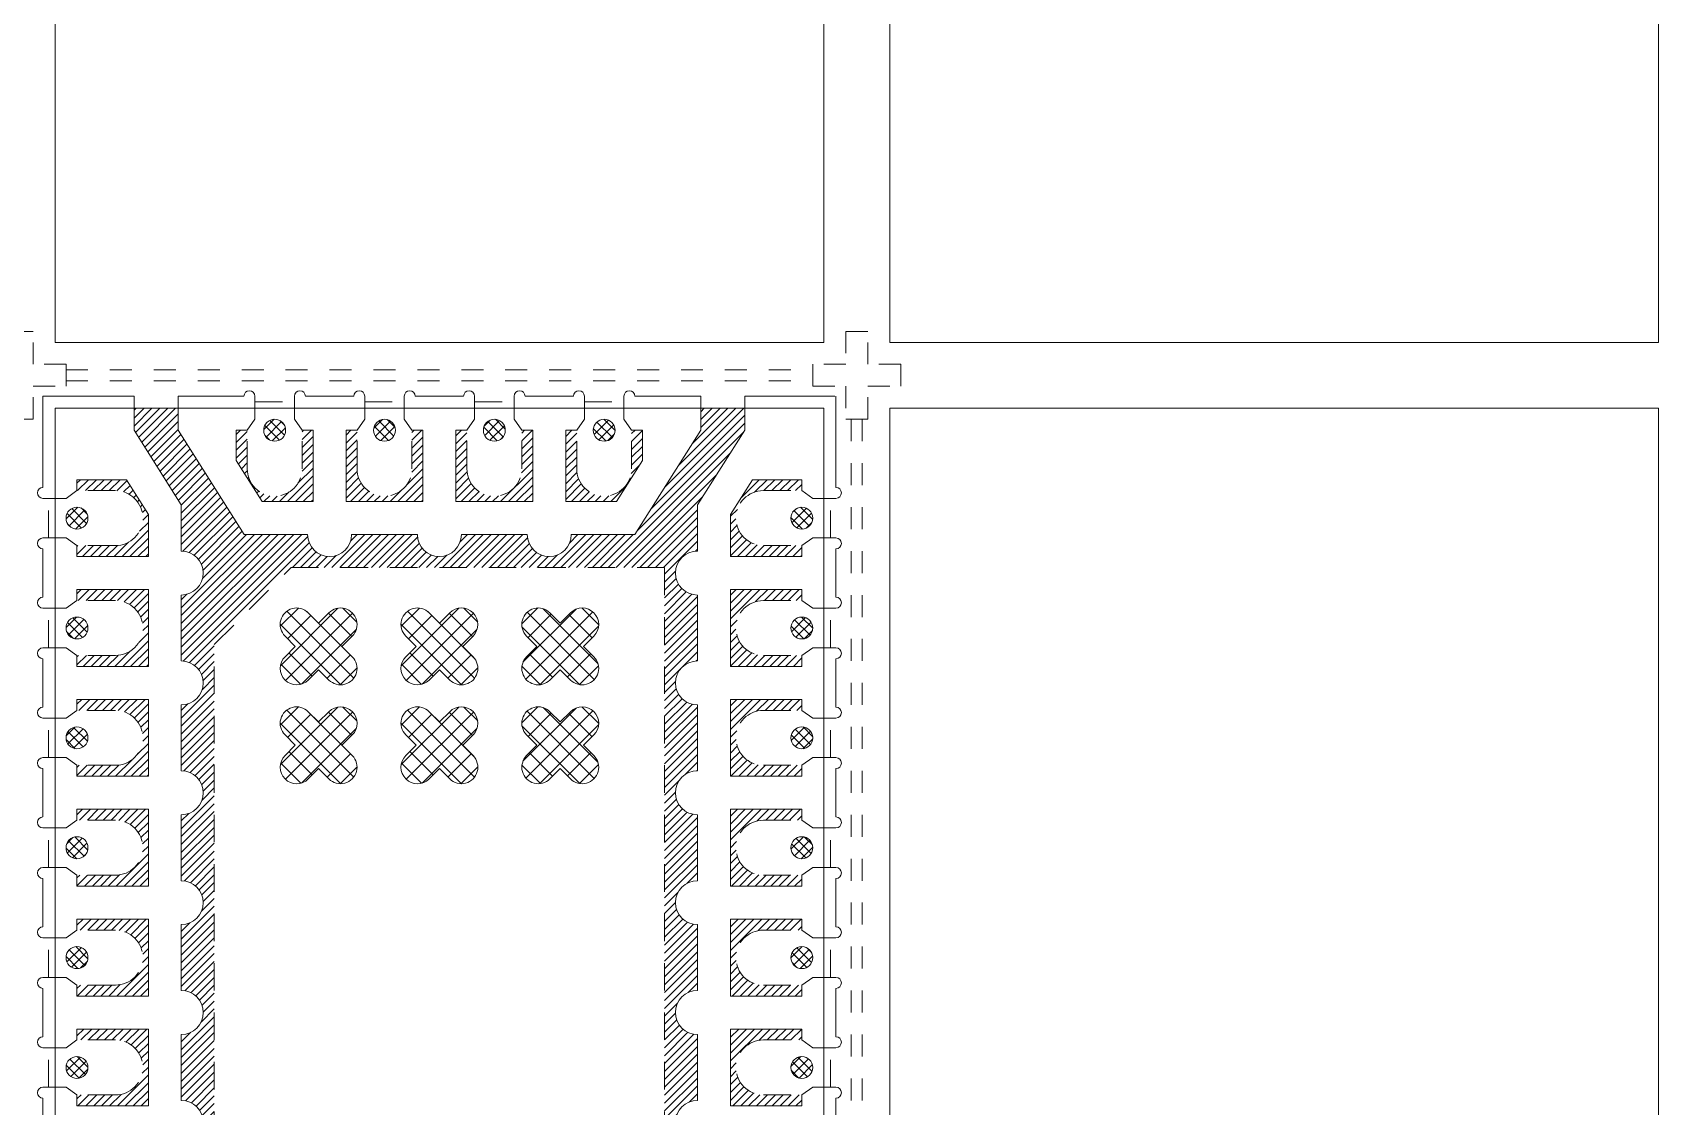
# Model space of a CAD drawing. Header units: millimetres. Extents: x -229 to -105, y -151 to 3.
# Drawn here: x -193.07 to -185.66, y -64.69 to -59.8 of the extents above; entities that cross this region are included whole.
import ezdxf

# ---------------------------------------------------------------- set-up
doc = ezdxf.new("R2010")
doc.units = ezdxf.units.MM
doc.linetypes.add('HIDDEN', pattern=[0.375, 0.25, -0.125])
for name, color, linetype in [('1', 7, 'Continuous'), ('1D', 4, 'Continuous'), ('BOT', 4, 'Continuous'), ('ETCH', 4, 'Continuous'), ('HALF ETCH ON TOP SIDE', 6, 'Continuous'), ('PKG', 2, 'Continuous')]:
    doc.layers.add(name, color=color, linetype=linetype)
pattern_1 = [(45, (-512.488806, -78.879952), (-0.0179605122, 0.0179605122), [])]
pattern_2 = [(45, (-26123.6696, -4370.778176), (-0.0449012806, 0.0449012806), []), (135, (-26123.6696, -4370.778176), (-0.0449012806, -0.0449012806), [])]
pattern_3 = [(45, (-26123.6696, -4371.228176), (-0.0449012806, 0.0449012806), []), (135, (-26123.6696, -4371.228176), (-0.0449012806, -0.0449012806), [])]

msp = doc.modelspace()

# ---------------------------------------------------------------- hatches: boundary and pattern name
at = {"layer": 'ETCH'}
h = msp.add_hatch(dxfattribs=at)
h.set_pattern_fill('ANSI31', color=256, scale=0.008, style=0)
h.set_pattern_definition([(45, (-169.840275, -68.500525), (-0.017960512, 0.017960512), [])])
h.paths.add_polyline_path([(-192.604, -61.5123), (-192.404, -61.5123), (-192.404, -61.6123), (-192.1031, -62.0873), (-191.814, -62.0873, 1), (-191.614, -62.0873), (-191.314, -62.0873, 1), (-191.114, -62.0873), (-190.814, -62.0873, 1), (-190.614, -62.0873), (-190.3248, -62.0873), (-190.024, -61.6123), (-190.024, -61.5123), (-189.824, -61.5123), (-189.824, -61.6123), (-190.039, -61.9518), (-190.039, -62.1623, 1), (-190.039, -62.3623), (-190.039, -62.6623, 1), (-190.039, -62.8623), (-190.039, -63.1623, 1), (-190.039, -63.3623), (-190.039, -63.6623, 1), (-190.039, -63.8623), (-190.039, -64.1623, 1), (-190.039, -64.3623), (-190.039, -64.6623, 1), (-190.039, -64.8623), (-190.039, -65.1623, 1), (-190.039, -65.3623), (-190.039, -65.6623, 1), (-190.039, -65.8623), (-190.039, -66.1623, 1), (-190.039, -66.3623), (-190.039, -66.6623, 1), (-190.039, -66.8623), (-190.039, -67.1623, 1), (-190.039, -67.3623), (-190.039, -67.6623, 1), (-190.039, -67.8623), (-190.039, -68.1623, 1), (-190.039, -68.3623), (-190.039, -68.6623, 1), (-190.039, -68.8623), (-190.039, -69.1623, 1), (-190.039, -69.3623), (-190.039, -69.6623, 1), (-190.039, -69.8623), (-190.039, -70.0729), (-189.824, -70.4123), (-189.824, -70.5123), (-190.024, -70.5123), (-190.024, -70.4123), (-190.3248, -69.9373), (-190.614, -69.9373, 1), (-190.814, -69.9373), (-191.114, -69.9373, 1), (-191.314, -69.9373), (-191.614, -69.9373, 1), (-191.814, -69.9373), (-192.1031, -69.9373), (-192.404, -70.4123), (-192.404, -70.5123), (-192.604, -70.5123), (-192.604, -70.4123), (-192.389, -70.0729), (-192.389, -69.8623, 1), (-192.389, -69.6623), (-192.389, -69.3623, 1), (-192.389, -69.1623), (-192.389, -68.8623, 1), (-192.389, -68.6623), (-192.389, -68.3623, 1), (-192.389, -68.1623), (-192.389, -67.8623, 1), (-192.389, -67.6623), (-192.389, -67.3623, 1), (-192.389, -67.1623), (-192.389, -66.8623, 1), (-192.389, -66.6623), (-192.389, -66.3623, 1), (-192.389, -66.1623), (-192.389, -65.8623, 1), (-192.389, -65.6623), (-192.389, -65.3623, 1), (-192.389, -65.1623), (-192.389, -64.8623, 1), (-192.389, -64.6623), (-192.389, -64.3623, 1), (-192.389, -64.1623), (-192.389, -63.8623, 1), (-192.389, -63.6623), (-192.389, -63.3623, 1), (-192.389, -63.1623), (-192.389, -62.8623, 1), (-192.389, -62.6623), (-192.389, -62.3623, 1), (-192.389, -62.1623), (-192.389, -61.9518), (-192.604, -61.6123)])
h.paths.add_polyline_path([(-192.239, -62.5873), (-192.239, -69.7873), (-190.189, -69.7873), (-190.189, -62.2373), (-191.889, -62.2373)], flags=16)
at = {"layer": 'ETCH', "lineweight": 0}
h = msp.add_hatch(dxfattribs=at)
h.set_pattern_fill('ANSI31', color=256, scale=0.008, angle=360, style=0)
h.set_pattern_definition(pattern_1)
h.paths.add_polyline_path([(-192.139, -61.7504), (-192.139, -61.6123), (-192.089, -61.6123), (-192.089, -61.7873, 1), (-191.839, -61.7873), (-191.839, -61.6123), (-191.789, -61.6123), (-191.789, -61.9373), (-192.0206, -61.9373)])
h.paths.add_polyline_path([(-191.639, -61.6123), (-191.639, -61.9373), (-191.289, -61.9373), (-191.289, -61.6123), (-191.339, -61.6123), (-191.339, -61.7873, -1), (-191.589, -61.7873), (-191.589, -61.6123)])
h.paths.add_polyline_path([(-190.639, -61.6123), (-190.639, -61.9373), (-190.4074, -61.9373), (-190.289, -61.7504), (-190.289, -61.6123), (-190.339, -61.6123), (-190.339, -61.7873, -1), (-190.589, -61.7873), (-190.589, -61.6123)])
h.paths.add_polyline_path([(-191.139, -61.6123), (-191.139, -61.9373), (-190.789, -61.9373), (-190.789, -61.6123), (-190.839, -61.6123), (-190.839, -61.7873, -1), (-191.089, -61.7873), (-191.089, -61.6123)])
h = msp.add_hatch(dxfattribs=at)
h.set_pattern_fill('ANSI31', color=256, scale=0.008, style=0)
h.set_pattern_definition(pattern_1)
h.paths.add_polyline_path([(-192.864, -62.6873), (-192.539, -62.6873), (-192.539, -62.3373), (-192.864, -62.3373), (-192.864, -62.3873), (-192.689, -62.3873, -1), (-192.689, -62.6373), (-192.864, -62.6373)])
h.paths.add_polyline_path([(-192.864, -63.1873), (-192.539, -63.1873), (-192.539, -62.8373), (-192.864, -62.8373), (-192.864, -62.8873), (-192.689, -62.8873, -1), (-192.689, -63.1373), (-192.864, -63.1373)])
h.paths.add_polyline_path([(-192.864, -64.6873), (-192.539, -64.6873), (-192.539, -64.3373), (-192.864, -64.3373), (-192.864, -64.3873), (-192.689, -64.3873, -1), (-192.689, -64.6373), (-192.864, -64.6373)])
h.paths.add_polyline_path([(-192.864, -63.6873), (-192.539, -63.6873), (-192.539, -63.3373), (-192.864, -63.3373), (-192.864, -63.3873), (-192.689, -63.3873, -1), (-192.689, -63.6373), (-192.864, -63.6373)])
h.paths.add_polyline_path([(-192.864, -65.1873), (-192.539, -65.1873), (-192.539, -64.8373), (-192.864, -64.8373), (-192.864, -64.8873), (-192.689, -64.8873, -1), (-192.689, -65.1373), (-192.864, -65.1373)])
h.paths.add_polyline_path([(-192.864, -65.6873), (-192.539, -65.6873), (-192.539, -65.3373), (-192.864, -65.3373), (-192.864, -65.3873), (-192.689, -65.3873, -1), (-192.689, -65.6373), (-192.864, -65.6373)])
h.paths.add_polyline_path([(-192.864, -66.6873), (-192.539, -66.6873), (-192.539, -66.3373), (-192.864, -66.3373), (-192.864, -66.3873), (-192.689, -66.3873, -1), (-192.689, -66.6373), (-192.864, -66.6373)])
h.paths.add_polyline_path([(-192.864, -61.8373), (-192.864, -61.8873), (-192.689, -61.8873, -1), (-192.689, -62.1373), (-192.864, -62.1373), (-192.864, -62.1873), (-192.539, -62.1873), (-192.539, -61.9953), (-192.639, -61.8373)])
h.paths.add_polyline_path([(-192.864, -64.1873), (-192.539, -64.1873), (-192.539, -63.8373), (-192.864, -63.8373), (-192.864, -63.8873), (-192.689, -63.8873, -1), (-192.689, -64.1373), (-192.864, -64.1373)])
h.paths.add_polyline_path([(-192.864, -67.3373), (-192.864, -67.3873), (-192.689, -67.3873, -1), (-192.689, -67.6373), (-192.864, -67.6373), (-192.864, -67.6873), (-192.539, -67.6873), (-192.539, -67.3373)])
h.paths.add_polyline_path([(-192.864, -66.1873), (-192.539, -66.1873), (-192.539, -65.8373), (-192.864, -65.8373), (-192.864, -65.8873), (-192.689, -65.8873, -1), (-192.689, -66.1373), (-192.864, -66.1373)])
h.paths.add_polyline_path([(-192.864, -66.8373), (-192.864, -66.8873), (-192.689, -66.8873, -1), (-192.689, -67.1373), (-192.864, -67.1373), (-192.864, -67.1873), (-192.539, -67.1873), (-192.539, -66.8373)])
h.paths.add_polyline_path([(-192.864, -68.1873), (-192.539, -68.1873), (-192.539, -67.8373), (-192.864, -67.8373), (-192.864, -67.8873), (-192.689, -67.8873, -1), (-192.689, -68.1373), (-192.864, -68.1373)])
h.paths.add_polyline_path([(-192.864, -68.6873), (-192.539, -68.6873), (-192.539, -68.3373), (-192.864, -68.3373), (-192.864, -68.3873), (-192.689, -68.3873, -1), (-192.689, -68.6373), (-192.864, -68.6373)])
h.paths.add_polyline_path([(-192.864, -69.6873), (-192.539, -69.6873), (-192.539, -69.3373), (-192.864, -69.3373), (-192.864, -69.3873), (-192.689, -69.3873, -1), (-192.689, -69.6373), (-192.864, -69.6373)])
h.paths.add_polyline_path([(-192.864, -69.1873), (-192.539, -69.1873), (-192.539, -68.8373), (-192.864, -68.8373), (-192.864, -68.8873), (-192.689, -68.8873, -1), (-192.689, -69.1373), (-192.864, -69.1373)])
h.paths.add_polyline_path([(-192.689, -69.8873, -1), (-192.689, -70.1373), (-192.864, -70.1373), (-192.864, -70.1873), (-192.639, -70.1873), (-192.539, -70.0294), (-192.539, -69.8373), (-192.864, -69.8373), (-192.864, -69.8873)])
h = msp.add_hatch(dxfattribs=at)
h.set_pattern_fill('ANSI31', color=256, scale=0.008, style=0)
h.set_pattern_definition(pattern_1)
h.paths.add_polyline_path([(-192.864, -69.3373), (-192.539, -69.3373), (-192.539, -69.6873), (-192.864, -69.6873), (-192.864, -69.6373), (-192.689, -69.6373, 1), (-192.689, -69.3873), (-192.864, -69.3873)])
h.paths.add_polyline_path([(-192.864, -68.8373), (-192.539, -68.8373), (-192.539, -69.1873), (-192.864, -69.1873), (-192.864, -69.1373), (-192.689, -69.1373, 1), (-192.689, -68.8873), (-192.864, -68.8873)])
h.paths.add_polyline_path([(-192.864, -67.3373), (-192.539, -67.3373), (-192.539, -67.6873), (-192.864, -67.6873), (-192.864, -67.6373), (-192.689, -67.6373, 1), (-192.689, -67.3873), (-192.864, -67.3873)])
h.paths.add_polyline_path([(-192.864, -68.3373), (-192.539, -68.3373), (-192.539, -68.6873), (-192.864, -68.6873), (-192.864, -68.6373), (-192.689, -68.6373, 1), (-192.689, -68.3873), (-192.864, -68.3873)])
h.paths.add_polyline_path([(-192.864, -66.8373), (-192.539, -66.8373), (-192.539, -67.1873), (-192.864, -67.1873), (-192.864, -67.1373), (-192.689, -67.1373, 1), (-192.689, -66.8873), (-192.864, -66.8873)])
h.paths.add_polyline_path([(-192.864, -66.3373), (-192.539, -66.3373), (-192.539, -66.6873), (-192.864, -66.6873), (-192.864, -66.6373), (-192.689, -66.6373, 1), (-192.689, -66.3873), (-192.864, -66.3873)])
h.paths.add_polyline_path([(-192.864, -65.3373), (-192.539, -65.3373), (-192.539, -65.6873), (-192.864, -65.6873), (-192.864, -65.6373), (-192.689, -65.6373, 1), (-192.689, -65.3873), (-192.864, -65.3873)])
h.paths.add_polyline_path([(-192.864, -70.1873), (-192.864, -70.1373), (-192.689, -70.1373, 1), (-192.689, -69.8873), (-192.864, -69.8873), (-192.864, -69.8373), (-192.539, -69.8373), (-192.539, -70.0294), (-192.639, -70.1873)])
h.paths.add_polyline_path([(-192.864, -67.8373), (-192.539, -67.8373), (-192.539, -68.1873), (-192.864, -68.1873), (-192.864, -68.1373), (-192.689, -68.1373, 1), (-192.689, -67.8873), (-192.864, -67.8873)])
h.paths.add_polyline_path([(-192.864, -64.6873), (-192.864, -64.6373), (-192.689, -64.6373, 1), (-192.689, -64.3873), (-192.864, -64.3873), (-192.864, -64.3373), (-192.539, -64.3373), (-192.539, -64.6873)])
h.paths.add_polyline_path([(-192.864, -65.8373), (-192.539, -65.8373), (-192.539, -66.1873), (-192.864, -66.1873), (-192.864, -66.1373), (-192.689, -66.1373, 1), (-192.689, -65.8873), (-192.864, -65.8873)])
h.paths.add_polyline_path([(-192.864, -65.1873), (-192.864, -65.1373), (-192.689, -65.1373, 1), (-192.689, -64.8873), (-192.864, -64.8873), (-192.864, -64.8373), (-192.539, -64.8373), (-192.539, -65.1873)])
h.paths.add_polyline_path([(-192.864, -63.8373), (-192.539, -63.8373), (-192.539, -64.1873), (-192.864, -64.1873), (-192.864, -64.1373), (-192.689, -64.1373, 1), (-192.689, -63.8873), (-192.864, -63.8873)])
h.paths.add_polyline_path([(-192.864, -63.3373), (-192.539, -63.3373), (-192.539, -63.6873), (-192.864, -63.6873), (-192.864, -63.6373), (-192.689, -63.6373, 1), (-192.689, -63.3873), (-192.864, -63.3873)])
h.paths.add_polyline_path([(-192.864, -62.3373), (-192.539, -62.3373), (-192.539, -62.6873), (-192.864, -62.6873), (-192.864, -62.6373), (-192.689, -62.6373, 1), (-192.689, -62.3873), (-192.864, -62.3873)])
h.paths.add_polyline_path([(-192.864, -62.8373), (-192.539, -62.8373), (-192.539, -63.1873), (-192.864, -63.1873), (-192.864, -63.1373), (-192.689, -63.1373, 1), (-192.689, -62.8873), (-192.864, -62.8873)])
h.paths.add_polyline_path([(-192.689, -62.1373, 1), (-192.689, -61.8873), (-192.864, -61.8873), (-192.864, -61.8373), (-192.639, -61.8373), (-192.539, -61.9953), (-192.539, -62.1873), (-192.864, -62.1873), (-192.864, -62.1373)])
h = msp.add_hatch(dxfattribs=at)
h.set_pattern_fill('ANSI31', color=256, scale=0.008, angle=180, style=0)
h.set_pattern_definition(pattern_1)
h.paths.add_polyline_path([(-189.564, -62.6873), (-189.889, -62.6873), (-189.889, -62.3373), (-189.564, -62.3373), (-189.564, -62.3873), (-189.739, -62.3873, 1), (-189.739, -62.6373), (-189.564, -62.6373)])
h.paths.add_polyline_path([(-189.564, -63.1873), (-189.889, -63.1873), (-189.889, -62.8373), (-189.564, -62.8373), (-189.564, -62.8873), (-189.739, -62.8873, 1), (-189.739, -63.1373), (-189.564, -63.1373)])
h.paths.add_polyline_path([(-189.564, -64.6873), (-189.889, -64.6873), (-189.889, -64.3373), (-189.564, -64.3373), (-189.564, -64.3873), (-189.739, -64.3873, 1), (-189.739, -64.6373), (-189.564, -64.6373)])
h.paths.add_polyline_path([(-189.564, -63.6873), (-189.889, -63.6873), (-189.889, -63.3373), (-189.564, -63.3373), (-189.564, -63.3873), (-189.739, -63.3873, 1), (-189.739, -63.6373), (-189.564, -63.6373)])
h.paths.add_polyline_path([(-189.564, -65.1873), (-189.889, -65.1873), (-189.889, -64.8373), (-189.564, -64.8373), (-189.564, -64.8873), (-189.739, -64.8873, 1), (-189.739, -65.1373), (-189.564, -65.1373)])
h.paths.add_polyline_path([(-189.564, -65.6873), (-189.889, -65.6873), (-189.889, -65.3373), (-189.564, -65.3373), (-189.564, -65.3873), (-189.739, -65.3873, 1), (-189.739, -65.6373), (-189.564, -65.6373)])
h.paths.add_polyline_path([(-189.564, -66.6873), (-189.889, -66.6873), (-189.889, -66.3373), (-189.564, -66.3373), (-189.564, -66.3873), (-189.739, -66.3873, 1), (-189.739, -66.6373), (-189.564, -66.6373)])
h.paths.add_polyline_path([(-189.564, -61.8373), (-189.564, -61.8873), (-189.739, -61.8873, 1), (-189.739, -62.1373), (-189.564, -62.1373), (-189.564, -62.1873), (-189.889, -62.1873), (-189.889, -61.9953), (-189.7889, -61.8373)])
h.paths.add_polyline_path([(-189.564, -64.1873), (-189.889, -64.1873), (-189.889, -63.8373), (-189.564, -63.8373), (-189.564, -63.8873), (-189.739, -63.8873, 1), (-189.739, -64.1373), (-189.564, -64.1373)])
h.paths.add_polyline_path([(-189.564, -67.3373), (-189.564, -67.3873), (-189.739, -67.3873, 1), (-189.739, -67.6373), (-189.564, -67.6373), (-189.564, -67.6873), (-189.889, -67.6873), (-189.889, -67.3373)])
h.paths.add_polyline_path([(-189.564, -66.1873), (-189.889, -66.1873), (-189.889, -65.8373), (-189.564, -65.8373), (-189.564, -65.8873), (-189.739, -65.8873, 1), (-189.739, -66.1373), (-189.564, -66.1373)])
h.paths.add_polyline_path([(-189.564, -66.8373), (-189.564, -66.8873), (-189.739, -66.8873, 1), (-189.739, -67.1373), (-189.564, -67.1373), (-189.564, -67.1873), (-189.889, -67.1873), (-189.889, -66.8373)])
h.paths.add_polyline_path([(-189.564, -68.1873), (-189.889, -68.1873), (-189.889, -67.8373), (-189.564, -67.8373), (-189.564, -67.8873), (-189.739, -67.8873, 1), (-189.739, -68.1373), (-189.564, -68.1373)])
h.paths.add_polyline_path([(-189.564, -68.6873), (-189.889, -68.6873), (-189.889, -68.3373), (-189.564, -68.3373), (-189.564, -68.3873), (-189.739, -68.3873, 1), (-189.739, -68.6373), (-189.564, -68.6373)])
h.paths.add_polyline_path([(-189.564, -69.6873), (-189.889, -69.6873), (-189.889, -69.3373), (-189.564, -69.3373), (-189.564, -69.3873), (-189.739, -69.3873, 1), (-189.739, -69.6373), (-189.564, -69.6373)])
h.paths.add_polyline_path([(-189.564, -69.1873), (-189.889, -69.1873), (-189.889, -68.8373), (-189.564, -68.8373), (-189.564, -68.8873), (-189.739, -68.8873, 1), (-189.739, -69.1373), (-189.564, -69.1373)])
h.paths.add_polyline_path([(-189.739, -69.8873, 1), (-189.739, -70.1373), (-189.564, -70.1373), (-189.564, -70.1873), (-189.7889, -70.1873), (-189.889, -70.0294), (-189.889, -69.8373), (-189.564, -69.8373), (-189.564, -69.8873)])
h = msp.add_hatch(dxfattribs=at)
h.set_pattern_fill('ANSI31', color=256, scale=0.008, angle=180, style=0)
h.set_pattern_definition(pattern_1)
h.paths.add_polyline_path([(-189.564, -69.3373), (-189.889, -69.3373), (-189.889, -69.6873), (-189.564, -69.6873), (-189.564, -69.6373), (-189.739, -69.6373, -1), (-189.739, -69.3873), (-189.564, -69.3873)])
h.paths.add_polyline_path([(-189.564, -68.8373), (-189.889, -68.8373), (-189.889, -69.1873), (-189.564, -69.1873), (-189.564, -69.1373), (-189.739, -69.1373, -1), (-189.739, -68.8873), (-189.564, -68.8873)])
h.paths.add_polyline_path([(-189.564, -67.3373), (-189.889, -67.3373), (-189.889, -67.6873), (-189.564, -67.6873), (-189.564, -67.6373), (-189.739, -67.6373, -1), (-189.739, -67.3873), (-189.564, -67.3873)])
h.paths.add_polyline_path([(-189.564, -68.3373), (-189.889, -68.3373), (-189.889, -68.6873), (-189.564, -68.6873), (-189.564, -68.6373), (-189.739, -68.6373, -1), (-189.739, -68.3873), (-189.564, -68.3873)])
h.paths.add_polyline_path([(-189.564, -66.8373), (-189.889, -66.8373), (-189.889, -67.1873), (-189.564, -67.1873), (-189.564, -67.1373), (-189.739, -67.1373, -1), (-189.739, -66.8873), (-189.564, -66.8873)])
h.paths.add_polyline_path([(-189.564, -66.3373), (-189.889, -66.3373), (-189.889, -66.6873), (-189.564, -66.6873), (-189.564, -66.6373), (-189.739, -66.6373, -1), (-189.739, -66.3873), (-189.564, -66.3873)])
h.paths.add_polyline_path([(-189.564, -65.3373), (-189.889, -65.3373), (-189.889, -65.6873), (-189.564, -65.6873), (-189.564, -65.6373), (-189.739, -65.6373, -1), (-189.739, -65.3873), (-189.564, -65.3873)])
h.paths.add_polyline_path([(-189.564, -70.1873), (-189.564, -70.1373), (-189.739, -70.1373, -1), (-189.739, -69.8873), (-189.564, -69.8873), (-189.564, -69.8373), (-189.889, -69.8373), (-189.889, -70.0294), (-189.7889, -70.1873)])
h.paths.add_polyline_path([(-189.564, -67.8373), (-189.889, -67.8373), (-189.889, -68.1873), (-189.564, -68.1873), (-189.564, -68.1373), (-189.739, -68.1373, -1), (-189.739, -67.8873), (-189.564, -67.8873)])
h.paths.add_polyline_path([(-189.564, -64.6873), (-189.564, -64.6373), (-189.739, -64.6373, -1), (-189.739, -64.3873), (-189.564, -64.3873), (-189.564, -64.3373), (-189.889, -64.3373), (-189.889, -64.6873)])
h.paths.add_polyline_path([(-189.564, -65.8373), (-189.889, -65.8373), (-189.889, -66.1873), (-189.564, -66.1873), (-189.564, -66.1373), (-189.739, -66.1373, -1), (-189.739, -65.8873), (-189.564, -65.8873)])
h.paths.add_polyline_path([(-189.564, -65.1873), (-189.564, -65.1373), (-189.739, -65.1373, -1), (-189.739, -64.8873), (-189.564, -64.8873), (-189.564, -64.8373), (-189.889, -64.8373), (-189.889, -65.1873)])
h.paths.add_polyline_path([(-189.564, -63.8373), (-189.889, -63.8373), (-189.889, -64.1873), (-189.564, -64.1873), (-189.564, -64.1373), (-189.739, -64.1373, -1), (-189.739, -63.8873), (-189.564, -63.8873)])
h.paths.add_polyline_path([(-189.564, -63.3373), (-189.889, -63.3373), (-189.889, -63.6873), (-189.564, -63.6873), (-189.564, -63.6373), (-189.739, -63.6373, -1), (-189.739, -63.3873), (-189.564, -63.3873)])
h.paths.add_polyline_path([(-189.564, -62.3373), (-189.889, -62.3373), (-189.889, -62.6873), (-189.564, -62.6873), (-189.564, -62.6373), (-189.739, -62.6373, -1), (-189.739, -62.3873), (-189.564, -62.3873)])
h.paths.add_polyline_path([(-189.564, -62.8373), (-189.889, -62.8373), (-189.889, -63.1873), (-189.564, -63.1873), (-189.564, -63.1373), (-189.739, -63.1373, -1), (-189.739, -62.8873), (-189.564, -62.8873)])
h.paths.add_polyline_path([(-189.739, -62.1373, -1), (-189.739, -61.8873), (-189.564, -61.8873), (-189.564, -61.8373), (-189.7889, -61.8373), (-189.889, -61.9953), (-189.889, -62.1873), (-189.564, -62.1873), (-189.564, -62.1373)])
at = {"layer": 'HALF ETCH ON TOP SIDE', "linetype": 'ByBlock', "lineweight": 0}
h = msp.add_hatch(dxfattribs=at)
h.set_pattern_fill('ANSI37', color=256, scale=0.01)
h.set_pattern_definition([(45, (-313.167762, -66.469004), (-0.02245064, 0.02245064), []), (135, (-313.167762, -66.469004), (-0.02245064, -0.02245064), [])])
h.paths.add_polyline_path([(-191.914, -70.4123, 1), (-192.014, -70.4123, 1)])
h.paths.add_polyline_path([(-189.514, -70.0123, 1), (-189.614, -70.0123, 1)])
h.paths.add_polyline_path([(-189.514, -69.5123, 1), (-189.614, -69.5123, 1)])
h.paths.add_polyline_path([(-189.514, -69.0123, 1), (-189.614, -69.0123, 1)])
h.paths.add_polyline_path([(-189.514, -68.5123, 1), (-189.614, -68.5123, 1)])
h.paths.add_polyline_path([(-189.514, -68.0123, 1), (-189.614, -68.0123, 1)])
h.paths.add_polyline_path([(-189.514, -67.5123, 1), (-189.614, -67.5123, 1)])
h.paths.add_polyline_path([(-189.514, -67.0123, 1), (-189.614, -67.0123, 1)])
h.paths.add_polyline_path([(-189.514, -66.5123, 1), (-189.614, -66.5123, 1)])
h.paths.add_polyline_path([(-189.514, -66.0123, 1), (-189.614, -66.0123, 1)])
h.paths.add_polyline_path([(-189.514, -65.5123, 1), (-189.614, -65.5123, 1)])
h.paths.add_polyline_path([(-189.514, -65.0123, 1), (-189.614, -65.0123, 1)])
h.paths.add_polyline_path([(-192.814, -65.0123, 1), (-192.914, -65.0123, 1)])
h.paths.add_polyline_path([(-192.814, -65.5123, 1), (-192.914, -65.5123, 1)])
h.paths.add_polyline_path([(-192.814, -66.0123, 1), (-192.914, -66.0123, 1)])
h.paths.add_polyline_path([(-189.514, -64.5123, 1), (-189.614, -64.5123, 1)])
h.paths.add_polyline_path([(-189.514, -64.0123, 1), (-189.614, -64.0123, 1)])
h.paths.add_polyline_path([(-189.514, -63.5123, 1), (-189.614, -63.5123, 1)])
h.paths.add_polyline_path([(-189.514, -63.0123, 1), (-189.614, -63.0123, 1)])
h.paths.add_polyline_path([(-189.514, -62.5123, 1), (-189.614, -62.5123, 1)])
h.paths.add_polyline_path([(-192.814, -63.0123, 1), (-192.914, -63.0123, 1)])
h.paths.add_polyline_path([(-192.814, -63.5123, 1), (-192.914, -63.5123, 1)])
h.paths.add_polyline_path([(-192.814, -64.0123, 1), (-192.914, -64.0123, 1)])
h.paths.add_polyline_path([(-192.814, -64.5123, 1), (-192.914, -64.5123, 1)])
h.paths.add_polyline_path([(-192.814, -66.5123, 1), (-192.914, -66.5123, 1)])
h.paths.add_polyline_path([(-192.814, -67.0123, 1), (-192.914, -67.0123, 1)])
h.paths.add_polyline_path([(-191.414, -70.4123, 1), (-191.514, -70.4123, 1)])
h.paths.add_polyline_path([(-190.914, -70.4123, 1), (-191.014, -70.4123, 1)])
h.paths.add_polyline_path([(-190.414, -70.4123, 1), (-190.514, -70.4123, 1)])
h.paths.add_polyline_path([(-189.514, -62.0123, 1), (-189.614, -62.0123, 1)])
h.paths.add_polyline_path([(-190.914, -61.6123, 1), (-191.014, -61.6123, 1)])
h.paths.add_polyline_path([(-191.414, -61.6123, 1), (-191.514, -61.6123, 1)])
h.paths.add_polyline_path([(-191.914, -61.6123, 1), (-192.014, -61.6123, 1)])
h.paths.add_polyline_path([(-190.414, -61.6123, 1), (-190.514, -61.6123, 1)])
h.paths.add_polyline_path([(-192.814, -62.5123, 1), (-192.914, -62.5123, 1)])
h.paths.add_polyline_path([(-192.814, -67.5123, 1), (-192.914, -67.5123, 1)])
h.paths.add_polyline_path([(-192.814, -68.5123, 1), (-192.914, -68.5123, 1)])
h.paths.add_polyline_path([(-192.814, -68.0123, 1), (-192.914, -68.0123, 1)])
h.paths.add_polyline_path([(-192.814, -69.5123, 1), (-192.914, -69.5123, 1)])
h.paths.add_polyline_path([(-192.814, -62.0123, 1), (-192.914, -62.0123, 1)])
h.paths.add_polyline_path([(-192.814, -69.0123, 1), (-192.914, -69.0123, 1)])
h.paths.add_polyline_path([(-192.814, -70.0123, 1), (-192.914, -70.0123, 1)])
at = {"layer": 'HALF ETCH ON TOP SIDE', "linetype": 'ByBlock', "lineweight": 0, "ltscale": 100}
h = msp.add_hatch(dxfattribs=at)
h.set_pattern_fill('ANSI37', color=256, scale=0.02)
h.set_pattern_definition([(45, (-26124.2196, -4370.778176), (-0.0449012806, 0.0449012806), []), (135, (-26124.2196, -4370.778176), (-0.0449012806, -0.0449012806), [])])
h.paths.add_polyline_path([(-191.6579, -62.5961), (-191.6109, -62.5491, 1), (-191.717, -62.4431), (-191.764, -62.49), (-191.8109, -62.4431, 1), (-191.917, -62.5491), (-191.87, -62.5961), (-191.917, -62.6431, 1), (-191.8109, -62.7491), (-191.764, -62.7022), (-191.717, -62.7491, 1), (-191.6109, -62.6431)])
h = msp.add_hatch(dxfattribs=at)
h.set_pattern_fill('ANSI37', color=256, scale=0.02)
h.set_pattern_definition(pattern_2)
h.paths.add_polyline_path([(-191.1079, -62.5961), (-191.0609, -62.5491, 1), (-191.167, -62.4431), (-191.214, -62.49), (-191.2609, -62.4431, 1), (-191.367, -62.5491), (-191.32, -62.5961), (-191.367, -62.6431, 1), (-191.2609, -62.7491), (-191.214, -62.7022), (-191.167, -62.7491, 1), (-191.0609, -62.6431)])
h = msp.add_hatch(dxfattribs=at)
h.set_pattern_fill('ANSI37', color=256, scale=0.02)
h.set_pattern_definition(pattern_2)
h.paths.add_polyline_path([(-190.5579, -62.5961), (-190.5109, -62.5491, 1), (-190.617, -62.4431), (-190.664, -62.49), (-190.7109, -62.4431, 1), (-190.817, -62.5491), (-190.77, -62.5961), (-190.817, -62.6431, 1), (-190.7109, -62.7491), (-190.664, -62.7022), (-190.617, -62.7491, 1), (-190.5109, -62.6431)])
h = msp.add_hatch(dxfattribs=at)
h.set_pattern_fill('ANSI37', color=256, scale=0.02)
h.set_pattern_definition([(45, (-26124.2196, -4371.228176), (-0.0449012806, 0.0449012806), []), (135, (-26124.2196, -4371.228176), (-0.0449012806, -0.0449012806), [])])
h.paths.add_polyline_path([(-191.6579, -63.0461), (-191.6109, -62.9991, 1), (-191.717, -62.8931), (-191.764, -62.94), (-191.8109, -62.8931, 1), (-191.917, -62.9991), (-191.87, -63.0461), (-191.917, -63.0931, 1), (-191.8109, -63.1991), (-191.764, -63.1522), (-191.717, -63.1991, 1), (-191.6109, -63.0931)])
h = msp.add_hatch(dxfattribs=at)
h.set_pattern_fill('ANSI37', color=256, scale=0.02)
h.set_pattern_definition(pattern_3)
h.paths.add_polyline_path([(-191.1079, -63.0461), (-191.0609, -62.9991, 1), (-191.167, -62.8931), (-191.214, -62.94), (-191.2609, -62.8931, 1), (-191.367, -62.9991), (-191.32, -63.0461), (-191.367, -63.0931, 1), (-191.2609, -63.1991), (-191.214, -63.1522), (-191.167, -63.1991, 1), (-191.0609, -63.0931)])
h = msp.add_hatch(dxfattribs=at)
h.set_pattern_fill('ANSI37', color=256, scale=0.02)
h.set_pattern_definition(pattern_3)
h.paths.add_polyline_path([(-190.5579, -63.0461), (-190.5109, -62.9991, 1), (-190.617, -62.8931), (-190.664, -62.94), (-190.7109, -62.8931, 1), (-190.817, -62.9991), (-190.77, -63.0461), (-190.817, -63.0931, 1), (-190.7109, -63.1991), (-190.664, -63.1522), (-190.617, -63.1991, 1), (-190.5109, -63.0931)])

# ---------------------------------------------------------------- linework, layer by layer
at = {"lineweight": 0}
for p, q in [((-193.019, -61.4573, -0.0526), (-192.604, -61.4573, -0.0526)), ((-192.604, -61.6123, -0.0526), (-192.604, -61.4573, -0.0526)), ((-192.404, -61.6123, -0.0526), (-192.404, -61.4573, -0.0526)), ((-192.054, -61.4573, -0.0526), (-192.054, -61.5623, -0.0526)), ((-191.874, -61.5623, -0.0526), (-191.874, -61.4573, -0.0526)), ((-191.554, -61.4573, -0.0526), (-191.554, -61.5623, -0.0526)), ((-191.374, -61.5623, -0.0526), (-191.374, -61.4573, -0.0526)), ((-191.054, -61.4573, -0.0526), (-191.054, -61.5623, -0.0526)), ((-190.874, -61.5623, -0.0526), (-190.874, -61.4573, -0.0526)), ((-190.554, -61.4573, -0.0526), (-190.554, -61.5623, -0.0526)), ((-190.374, -61.5623, -0.0526), (-190.374, -61.4573, -0.0526)), ((-190.024, -61.6123, -0.0526), (-190.024, -61.4573, -0.0526)), ((-189.824, -61.6123, -0.0526), (-189.824, -61.4573, -0.0526)), ((-189.824, -61.4573, -0.0526), (-189.414, -61.4573, -0.0526)), ((-192.054, -61.5623, -0.0526), (-192.089, -61.6123, -0.0526)), ((-191.839, -61.6123, -0.0526), (-191.874, -61.5623, -0.0526)), ((-191.554, -61.5623, -0.0526), (-191.589, -61.6123, -0.0526)), ((-191.339, -61.6123, -0.0526), (-191.374, -61.5623, -0.0526)), ((-191.054, -61.5623, -0.0526), (-191.089, -61.6123, -0.0526)), ((-190.839, -61.6123, -0.0526), (-190.874, -61.5623, -0.0526)), ((-190.554, -61.5623, -0.0526), (-190.589, -61.6123, -0.0526)), ((-190.339, -61.6123, -0.0526), (-190.374, -61.5623, -0.0526)), ((-192.604, -61.6123, -0.0526), (-192.389, -61.9518, -0.0526)), ((-192.404, -61.6123, -0.0526), (-192.1031, -62.0873, -0.0526)), ((-192.139, -61.7504, -0.0526), (-192.139, -61.6123, -0.0526)), ((-192.139, -61.6123, -0.0526), (-192.089, -61.6123, -0.0526)), ((-191.839, -61.6123, -0.0526), (-191.789, -61.6123, -0.0526)), ((-191.789, -61.6123, -0.0526), (-191.789, -61.9373, -0.0526)), ((-191.589, -61.6123, -0.0526), (-191.639, -61.6123, -0.0526)), ((-191.639, -61.6123, -0.0526), (-191.639, -61.9373, -0.0526)), ((-191.289, -61.6123, -0.0526), (-191.339, -61.6123, -0.0526)), ((-191.289, -61.9373, -0.0526), (-191.289, -61.6123, -0.0526)), ((-191.089, -61.6123, -0.0526), (-191.139, -61.6123, -0.0526)), ((-191.139, -61.6123, -0.0526), (-191.139, -61.9373, -0.0526)), ((-190.789, -61.6123, -0.0526), (-190.839, -61.6123, -0.0526)), ((-190.789, -61.9373, -0.0526), (-190.789, -61.6123, -0.0526)), ((-190.589, -61.6123, -0.0526), (-190.639, -61.6123, -0.0526)), ((-190.639, -61.6123, -0.0526), (-190.639, -61.9373, -0.0526)), ((-190.289, -61.6123, -0.0526), (-190.339, -61.6123, -0.0526)), ((-190.024, -61.6123, -0.0526), (-190.3248, -62.0873, -0.0526)), ((-190.289, -61.7504, -0.0526), (-190.289, -61.6123, -0.0526)), ((-189.824, -61.6123, -0.0526), (-190.039, -61.9518, -0.0526)), ((-192.139, -61.7504, -0.0526), (-192.0206, -61.9373, -0.0526)), ((-190.289, -61.7504, -0.0526), (-190.4074, -61.9373, -0.0526)), ((-192.639, -61.8373, -0.0526), (-192.864, -61.8373, -0.0526)), ((-192.864, -61.8373, -0.0526), (-192.864, -61.8873, -0.0526)), ((-192.639, -61.8373, -0.0526), (-192.539, -61.9953, -0.0526)), ((-189.7889, -61.8373, -0.0526), (-189.889, -61.9953, -0.0526)), ((-189.7889, -61.8373, -0.0526), (-189.564, -61.8373, -0.0526)), ((-189.564, -61.8373, -0.0526), (-189.564, -61.8873, -0.0526)), ((-192.914, -61.9223, -0.0526), (-193.019, -61.9223, -0.0526)), ((-192.914, -61.9223, -0.0526), (-192.864, -61.8873, -0.0526)), ((-192.389, -62.1623, -0.0526), (-192.389, -61.9518, -0.0526)), ((-191.789, -61.9373, -0.0526), (-192.0206, -61.9373, -0.0526)), ((-191.639, -61.9373, -0.0526), (-191.289, -61.9373, -0.0526)), ((-191.139, -61.9373, -0.0526), (-190.789, -61.9373, -0.0526)), ((-190.639, -61.9373, -0.0526), (-190.4074, -61.9373, -0.0526)), ((-190.039, -62.1623, -0.0526), (-190.039, -61.9518, -0.0526)), ((-189.514, -61.9223, -0.0526), (-189.564, -61.8873, -0.0526)), ((-189.514, -61.9223, -0.0526), (-189.409, -61.9223, -0.0526)), ((-192.539, -62.1873, -0.0526), (-192.539, -61.9953, -0.0526)), ((-189.889, -62.1873, -0.0526), (-189.889, -61.9953, -0.0526)), ((-193.019, -62.1023, -0.0526), (-192.914, -62.1023, -0.0526)), ((-192.864, -62.1373, -0.0526), (-192.914, -62.1023, -0.0526)), ((-192.1031, -62.0873, -0.0526), (-191.814, -62.0873, -0.0526)), ((-191.614, -62.0873, -0.0526), (-191.314, -62.0873, -0.0526)), ((-191.614, -62.0873, -0.0526), (-191.314, -62.0873, -0.0526)), ((-191.114, -62.0873, -0.0526), (-190.814, -62.0873, -0.0526)), ((-191.114, -62.0873, -0.0526), (-190.814, -62.0873, -0.0526)), ((-190.614, -62.0873, -0.0526), (-190.3248, -62.0873, -0.0526)), ((-189.564, -62.1373, -0.0526), (-189.514, -62.1023, -0.0526)), ((-189.409, -62.1023, -0.0526), (-189.514, -62.1023, -0.0526)), ((-192.864, -62.1373, -0.0526), (-192.864, -62.1873, -0.0526)), ((-189.564, -62.1373, -0.0526), (-189.564, -62.1873, -0.0526)), ((-192.864, -62.1873, -0.0526), (-192.539, -62.1873, -0.0526)), ((-189.564, -62.1873, -0.0526), (-189.889, -62.1873, -0.0526)), ((-192.914, -62.4223, -0.0526), (-192.864, -62.3873, -0.0526)), ((-192.539, -62.3373, -0.0526), (-192.864, -62.3373, -0.0526)), ((-192.864, -62.3373, -0.0526), (-192.864, -62.3873, -0.0526)), ((-192.539, -62.6873, -0.0526), (-192.539, -62.3373, -0.0526)), ((-192.389, -62.6623, -0.0526), (-192.389, -62.3623, -0.0526)), ((-190.039, -62.6623, -0.0526), (-190.039, -62.3623, -0.0526)), ((-189.889, -62.6873, -0.0526), (-189.889, -62.3373, -0.0526)), ((-189.889, -62.3373, -0.0526), (-189.564, -62.3373, -0.0526)), ((-189.564, -62.3373, -0.0526), (-189.564, -62.3873, -0.0526)), ((-189.514, -62.4223, -0.0526), (-189.564, -62.3873, -0.0526)), ((-192.914, -62.4223, -0.0526), (-193.019, -62.4223, -0.0526)), ((-189.514, -62.4223, -0.0526), (-189.409, -62.4223, -0.0526)), ((-193.019, -62.6023, -0.0526), (-192.914, -62.6023, -0.0526)), ((-192.864, -62.6373, -0.0526), (-192.914, -62.6023, -0.0526)), ((-189.564, -62.6373, -0.0526), (-189.514, -62.6023, -0.0526)), ((-189.409, -62.6023, -0.0526), (-189.514, -62.6023, -0.0526)), ((-192.864, -62.6373, -0.0526), (-192.864, -62.6873, -0.0526)), ((-192.864, -62.6873, -0.0526), (-192.539, -62.6873, -0.0526)), ((-189.564, -62.6873, -0.0526), (-189.889, -62.6873, -0.0526)), ((-189.564, -62.6373, -0.0526), (-189.564, -62.6873, -0.0526)), ((-192.539, -62.8373, -0.0526), (-192.864, -62.8373, -0.0526)), ((-192.864, -62.8373, -0.0526), (-192.864, -62.8873, -0.0526)), ((-192.539, -63.1873, -0.0526), (-192.539, -62.8373, -0.0526)), ((-189.889, -63.1873, -0.0526), (-189.889, -62.8373, -0.0526)), ((-189.889, -62.8373, -0.0526), (-189.564, -62.8373, -0.0526)), ((-189.564, -62.8373, -0.0526), (-189.564, -62.8873, -0.0526)), ((-192.914, -62.9223, -0.0526), (-192.864, -62.8873, -0.0526)), ((-192.389, -63.1623, -0.0526), (-192.389, -62.8623, -0.0526)), ((-190.039, -63.1623, -0.0526), (-190.039, -62.8623, -0.0526)), ((-189.514, -62.9223, -0.0526), (-189.564, -62.8873, -0.0526)), ((-192.914, -62.9223, -0.0526), (-193.019, -62.9223, -0.0526)), ((-189.514, -62.9223, -0.0526), (-189.409, -62.9223, -0.0526)), ((-193.019, -63.1023, -0.0526), (-192.914, -63.1023, -0.0526)), ((-192.864, -63.1373, -0.0526), (-192.914, -63.1023, -0.0526)), ((-192.864, -63.1373, -0.0526), (-192.864, -63.1873, -0.0526)), ((-189.564, -63.1373, -0.0526), (-189.514, -63.1023, -0.0526)), ((-189.564, -63.1373, -0.0526), (-189.564, -63.1873, -0.0526)), ((-189.409, -63.1023, -0.0526), (-189.514, -63.1023, -0.0526)), ((-192.864, -63.1873, -0.0526), (-192.539, -63.1873, -0.0526)), ((-189.564, -63.1873, -0.0526), (-189.889, -63.1873, -0.0526)), ((-192.539, -63.3373, -0.0526), (-192.864, -63.3373, -0.0526)), ((-192.864, -63.3373, -0.0526), (-192.864, -63.3873, -0.0526)), ((-192.539, -63.6873, -0.0526), (-192.539, -63.3373, -0.0526)), ((-192.389, -63.6623, -0.0526), (-192.389, -63.3623, -0.0526)), ((-190.039, -63.6623, -0.0526), (-190.039, -63.3623, -0.0526)), ((-189.889, -63.6873, -0.0526), (-189.889, -63.3373, -0.0526)), ((-189.889, -63.3373, -0.0526), (-189.564, -63.3373, -0.0526)), ((-189.564, -63.3373, -0.0526), (-189.564, -63.3873, -0.0526)), ((-192.914, -63.4223, -0.0526), (-193.019, -63.4223, -0.0526)), ((-192.914, -63.4223, -0.0526), (-192.864, -63.3873, -0.0526)), ((-189.514, -63.4223, -0.0526), (-189.564, -63.3873, -0.0526)), ((-189.514, -63.4223, -0.0526), (-189.409, -63.4223, -0.0526)), ((-193.019, -63.6023, -0.0526), (-192.914, -63.6023, -0.0526)), ((-192.864, -63.6373, -0.0526), (-192.914, -63.6023, -0.0526)), ((-192.864, -63.6373, -0.0526), (-192.864, -63.6873, -0.0526)), ((-189.564, -63.6373, -0.0526), (-189.514, -63.6023, -0.0526)), ((-189.564, -63.6373, -0.0526), (-189.564, -63.6873, -0.0526)), ((-189.409, -63.6023, -0.0526), (-189.514, -63.6023, -0.0526)), ((-192.864, -63.6873, -0.0526), (-192.539, -63.6873, -0.0526)), ((-189.564, -63.6873, -0.0526), (-189.889, -63.6873, -0.0526)), ((-192.539, -63.8373, -0.0526), (-192.864, -63.8373, -0.0526)), ((-192.864, -63.8373, -0.0526), (-192.864, -63.8873, -0.0526)), ((-192.539, -64.1873, -0.0526), (-192.539, -63.8373, -0.0526)), ((-192.389, -64.1623, -0.0526), (-192.389, -63.8623, -0.0526)), ((-190.039, -64.1623, -0.0526), (-190.039, -63.8623, -0.0526)), ((-189.889, -64.1873, -0.0526), (-189.889, -63.8373, -0.0526)), ((-189.889, -63.8373, -0.0526), (-189.564, -63.8373, -0.0526)), ((-189.564, -63.8373, -0.0526), (-189.564, -63.8873, -0.0526)), ((-192.914, -63.9223, -0.0526), (-193.019, -63.9223, -0.0526)), ((-192.914, -63.9223, -0.0526), (-192.864, -63.8873, -0.0526)), ((-189.514, -63.9223, -0.0526), (-189.564, -63.8873, -0.0526)), ((-189.514, -63.9223, -0.0526), (-189.409, -63.9223, -0.0526)), ((-193.019, -64.1023, -0.0526), (-192.914, -64.1023, -0.0526)), ((-192.864, -64.1373, -0.0526), (-192.914, -64.1023, -0.0526)), ((-189.564, -64.1373, -0.0526), (-189.514, -64.1023, -0.0526)), ((-189.409, -64.1023, -0.0526), (-189.514, -64.1023, -0.0526)), ((-192.864, -64.1373, -0.0526), (-192.864, -64.1873, -0.0526)), ((-189.564, -64.1373, -0.0526), (-189.564, -64.1873, -0.0526)), ((-192.864, -64.1873, -0.0526), (-192.539, -64.1873, -0.0526)), ((-189.564, -64.1873, -0.0526), (-189.889, -64.1873, -0.0526)), ((-192.914, -64.4223, -0.0526), (-192.864, -64.3873, -0.0526)), ((-192.539, -64.3373, -0.0526), (-192.864, -64.3373, -0.0526)), ((-192.864, -64.3373, -0.0526), (-192.864, -64.3873, -0.0526)), ((-192.539, -64.6873, -0.0526), (-192.539, -64.3373, -0.0526)), ((-192.389, -64.6623, -0.0526), (-192.389, -64.3623, -0.0526)), ((-190.039, -64.6623, -0.0526), (-190.039, -64.3623, -0.0526)), ((-189.889, -64.6873, -0.0526), (-189.889, -64.3373, -0.0526)), ((-189.889, -64.3373, -0.0526), (-189.564, -64.3373, -0.0526)), ((-189.564, -64.3373, -0.0526), (-189.564, -64.3873, -0.0526)), ((-189.514, -64.4223, -0.0526), (-189.564, -64.3873, -0.0526)), ((-192.914, -64.4223, -0.0526), (-193.019, -64.4223, -0.0526)), ((-189.514, -64.4223, -0.0526), (-189.409, -64.4223, -0.0526)), ((-193.019, -64.6023, -0.0526), (-192.914, -64.6023, -0.0526)), ((-192.864, -64.6373, -0.0526), (-192.914, -64.6023, -0.0526)), ((-189.564, -64.6373, -0.0526), (-189.514, -64.6023, -0.0526)), ((-189.409, -64.6023, -0.0526), (-189.514, -64.6023, -0.0526)), ((-192.864, -64.6373, -0.0526), (-192.864, -64.6873, -0.0526)), ((-192.864, -64.6873, -0.0526), (-192.539, -64.6873, -0.0526)), ((-189.564, -64.6873, -0.0526), (-189.889, -64.6873, -0.0526)), ((-189.564, -64.6373, -0.0526), (-189.564, -64.6873, -0.0526))]:
    msp.add_line(p, q, dxfattribs=at)
at = {"lineweight": 0, "elevation": -0.0526}
for points in [[(-192.404, -61.4573), (-192.104, -61.4573)], [(-191.824, -61.4573), (-191.604, -61.4573)], [(-191.324, -61.4573), (-191.104, -61.4573)], [(-190.824, -61.4573), (-190.604, -61.4573)], [(-190.324, -61.4573), (-190.024, -61.4573)]]:
    msp.add_lwpolyline(points, dxfattribs=at)
at = {"linetype": 'ByBlock', "lineweight": 0, "ltscale": 100, "elevation": -0.0526}
for points in [[(-191.6109, -62.5491, 1), (-191.717, -62.4431), (-191.764, -62.49), (-191.8109, -62.4431, 1), (-191.917, -62.5491), (-191.87, -62.5961), (-191.917, -62.6431, 1), (-191.8109, -62.7491), (-191.764, -62.7022), (-191.717, -62.7491, 1), (-191.6109, -62.6431), (-191.6579, -62.5961)], [(-191.0609, -62.5491, 1), (-191.167, -62.4431), (-191.214, -62.49), (-191.2609, -62.4431, 1), (-191.367, -62.5491), (-191.32, -62.5961), (-191.367, -62.6431, 1), (-191.2609, -62.7491), (-191.214, -62.7022), (-191.167, -62.7491, 1), (-191.0609, -62.6431), (-191.1079, -62.5961)], [(-190.5109, -62.5491, 1), (-190.617, -62.4431), (-190.664, -62.49), (-190.7109, -62.4431, 1), (-190.817, -62.5491), (-190.77, -62.5961), (-190.817, -62.6431, 1), (-190.7109, -62.7491), (-190.664, -62.7022), (-190.617, -62.7491, 1), (-190.5109, -62.6431), (-190.5579, -62.5961)], [(-191.6109, -62.9991, 1), (-191.717, -62.8931), (-191.764, -62.94), (-191.8109, -62.8931, 1), (-191.917, -62.9991), (-191.87, -63.0461), (-191.917, -63.0931, 1), (-191.8109, -63.1991), (-191.764, -63.1522), (-191.717, -63.1991, 1), (-191.6109, -63.0931), (-191.6579, -63.0461)], [(-191.0609, -62.9991, 1), (-191.167, -62.8931), (-191.214, -62.94), (-191.2609, -62.8931, 1), (-191.367, -62.9991), (-191.32, -63.0461), (-191.367, -63.0931, 1), (-191.2609, -63.1991), (-191.214, -63.1522), (-191.167, -63.1991, 1), (-191.0609, -63.0931), (-191.1079, -63.0461)], [(-190.5109, -62.9991, 1), (-190.617, -62.8931), (-190.664, -62.94), (-190.7109, -62.8931, 1), (-190.817, -62.9991), (-190.77, -63.0461), (-190.817, -63.0931, 1), (-190.7109, -63.1991), (-190.664, -63.1522), (-190.617, -63.1991, 1), (-190.5109, -63.0931), (-190.5579, -63.0461)]]:
    msp.add_lwpolyline(points, format="xyb", close=True, dxfattribs=at)
at = {"linetype": 'ByBlock', "lineweight": 0}
for centre in [(-191.964, -61.6123, -0.0526), (-191.464, -61.6123, -0.0526), (-190.964, -61.6123, -0.0526), (-190.464, -61.6123, -0.0526), (-192.864, -62.0123, -0.0526), (-189.564, -62.0123, -0.0526), (-192.864, -62.5123, -0.0526), (-189.564, -62.5123, -0.0526), (-192.864, -63.0123, -0.0526), (-189.564, -63.0123, -0.0526), (-192.864, -63.5123, -0.0526), (-189.564, -63.5123, -0.0526), (-192.864, -64.0123, -0.0526), (-189.564, -64.0123, -0.0526), (-192.864, -64.5123, -0.0526), (-189.564, -64.5123, -0.0526)]:
    msp.add_circle(centre, 0.05, dxfattribs=at)
at = {"lineweight": 0}
for centre, radius, start, end in [((-192.079, -61.4573, -0.0526), 0.025, 0, 180), ((-191.849, -61.4573, -0.0526), 0.025, 0, 180), ((-191.579, -61.4573, -0.0526), 0.025, 0, 180), ((-191.349, -61.4573, -0.0526), 0.025, 0, 180), ((-191.079, -61.4573, -0.0526), 0.025, 0, 180), ((-190.849, -61.4573, -0.0526), 0.025, 0, 180), ((-190.579, -61.4573, -0.0526), 0.025, 0, 180), ((-190.349, -61.4573, -0.0526), 0.025, 0, 180), ((-191.714, -62.0873, -0.0526), 0.1, 180, 0), ((-191.214, -62.0873, -0.0526), 0.1, 180, 0), ((-190.714, -62.0873, -0.0526), 0.1, 180, 0), ((-192.389, -62.2623, -0.0526), 0.1, 270, 90), ((-190.039, -62.2623, -0.0526), 0.1, 90, 270), ((-192.389, -62.7623, -0.0526), 0.1, 270, 90), ((-190.039, -62.7623, -0.0526), 0.1, 90, 270), ((-192.389, -63.2623, -0.0526), 0.1, 270, 90), ((-190.039, -63.2623, -0.0526), 0.1, 90, 270), ((-192.389, -63.7623, -0.0526), 0.1, 270, 90), ((-190.039, -63.7623, -0.0526), 0.1, 90, 270), ((-192.389, -64.2623, -0.0526), 0.1, 270, 90), ((-190.039, -64.2623, -0.0526), 0.1, 90, 270), ((-192.389, -64.7623, -0.0526), 0.1, 270, 90), ((-190.039, -64.7623, -0.0526), 0.1, 90, 270)]:
    msp.add_arc(centre, radius, start, end, dxfattribs=at)
at = {"layer": '1', "color": 0, "lineweight": 9}
for p, q in [((-193.019, -61.8723, -0.0526), (-193.019, -61.4573, -0.0526)), ((-189.409, -61.8723, -0.0526), (-189.409, -61.4573, -0.0526)), ((-193.019, -62.1523, -0.0526), (-193.019, -62.3723, -0.0526)), ((-189.409, -62.1523, -0.0526), (-189.409, -62.3723, -0.0526)), ((-193.019, -62.6523, -0.0526), (-193.019, -62.8723, -0.0526)), ((-189.409, -62.6523, -0.0526), (-189.409, -62.8723, -0.0526)), ((-193.019, -63.1523, -0.0526), (-193.019, -63.3723, -0.0526)), ((-189.409, -63.1523, -0.0526), (-189.409, -63.3723, -0.0526)), ((-193.019, -63.6523, -0.0526), (-193.019, -63.8723, -0.0526)), ((-189.409, -63.6523, -0.0526), (-189.409, -63.8723, -0.0526)), ((-193.019, -64.1523, -0.0526), (-193.019, -64.3723, -0.0526)), ((-189.409, -64.1523, -0.0526), (-189.409, -64.3723, -0.0526)), ((-193.019, -64.6523, -0.0526), (-193.019, -64.8723, -0.0526)), ((-189.409, -64.6523, -0.0526), (-189.409, -64.8723, -0.0526))]:
    msp.add_line(p, q, dxfattribs=at)
at = {"layer": '1', "lineweight": 9}
for centre, start, end in [((-193.019, -61.8973, -0.0526), 90, 270), ((-189.409, -61.8973, -0.0526), 270, 90), ((-193.019, -62.1273, -0.0526), 90, 270), ((-189.409, -62.1273, -0.0526), 270, 90), ((-193.019, -62.3973, -0.0526), 90, 270), ((-189.409, -62.3973, -0.0526), 270, 90), ((-193.019, -62.6273, -0.0526), 90, 270), ((-189.409, -62.6273, -0.0526), 270, 90), ((-193.019, -62.8973, -0.0526), 90, 270), ((-189.409, -62.8973, -0.0526), 270, 90), ((-193.019, -63.1273, -0.0526), 90, 270), ((-189.409, -63.1273, -0.0526), 270, 90), ((-193.019, -63.3973, -0.0526), 90, 270), ((-189.409, -63.3973, -0.0526), 270, 90), ((-193.019, -63.6273, -0.0526), 90, 270), ((-189.409, -63.6273, -0.0526), 270, 90), ((-193.019, -63.8973, -0.0526), 90, 270), ((-189.409, -63.8973, -0.0526), 270, 90), ((-193.019, -64.1273, -0.0526), 90, 270), ((-189.409, -64.1273, -0.0526), 270, 90), ((-193.019, -64.3973, -0.0526), 90, 270), ((-189.409, -64.3973, -0.0526), 270, 90), ((-193.019, -64.6273, -0.0526), 90, 270), ((-189.409, -64.6273, -0.0526), 270, 90)]:
    msp.add_arc(centre, 0.025, start, end, dxfattribs=at)
at = {"layer": '1D', "color": 4, "linetype": 'HIDDEN', "lineweight": 9, "ltscale": 0.2}
for p, q in [((-192.914, -61.3373, -0.0526), (-189.514, -61.3373, -0.0526)), ((-192.914, -61.3873, -0.0526), (-189.514, -61.3873, -0.0526)), ((-189.339, -61.5623, -0.0526), (-189.339, -70.4623, -0.0526)), ((-189.289, -61.5623, -0.0526), (-189.289, -70.4623, -0.0526))]:
    msp.add_line(p, q, dxfattribs=at)
at = {"layer": '1D', "color": 4, "linetype": 'HIDDEN', "lineweight": 9, "ltscale": 0.2, "elevation": -0.0526}
for points in [[(-193.164, -61.1623), (-193.164, -61.3123), (-193.314, -61.3123), (-193.314, -61.4123), (-193.164, -61.4123), (-193.164, -61.5623), (-193.064, -61.5623), (-193.064, -61.4123), (-192.914, -61.4123), (-192.914, -61.3123), (-193.064, -61.3123), (-193.064, -61.1623)], [(-193.164, -61.1623), (-193.164, -61.3123), (-193.314, -61.3123), (-193.314, -61.4123), (-193.164, -61.4123), (-193.164, -61.5623), (-193.064, -61.5623), (-193.064, -61.4123), (-192.914, -61.4123), (-192.914, -61.3123), (-193.064, -61.3123), (-193.064, -61.1623)], [(-189.364, -61.1623), (-189.364, -61.3123), (-189.514, -61.3123), (-189.514, -61.4123), (-189.364, -61.4123), (-189.364, -61.5623), (-189.264, -61.5623), (-189.264, -61.4123), (-189.114, -61.4123), (-189.114, -61.3123), (-189.264, -61.3123), (-189.264, -61.1623)], [(-189.364, -61.1623), (-189.364, -61.3123), (-189.514, -61.3123), (-189.514, -61.4123), (-189.364, -61.4123), (-189.364, -61.5623), (-189.264, -61.5623), (-189.264, -61.4123), (-189.114, -61.4123), (-189.114, -61.3123), (-189.264, -61.3123), (-189.264, -61.1623)]]:
    msp.add_lwpolyline(points, close=True, dxfattribs=at)
at = {"layer": '1D', "color": 4, "linetype": 'HIDDEN', "lineweight": 9, "ltscale": 0.5, "elevation": -0.0526}
for points in [[(-192.994, -62.1023), (-192.994, -61.9223)], [(-189.434, -62.1023), (-189.434, -61.9223)], [(-192.994, -62.6023), (-192.994, -62.4223)], [(-189.434, -62.6023), (-189.434, -62.4223)], [(-192.994, -63.1023), (-192.994, -62.9223)], [(-189.434, -63.1023), (-189.434, -62.9223)], [(-192.994, -63.6023), (-192.994, -63.4223)], [(-189.434, -63.6023), (-189.434, -63.4223)], [(-192.994, -64.1023), (-192.994, -63.9223)], [(-189.434, -64.1023), (-189.434, -63.9223)], [(-192.994, -64.6023), (-192.994, -64.4223)], [(-189.434, -64.6023), (-189.434, -64.4223)]]:
    msp.add_lwpolyline(points, dxfattribs=at)
at = {"layer": 'BOT', "color": 4, "linetype": 'HIDDEN', "lineweight": 0, "ltscale": 0.5}
for p, q in [((-192.089, -61.7873, -0.0526), (-192.089, -61.6123, -0.0526)), ((-191.839, -61.7873, -0.0526), (-191.839, -61.6123, -0.0526)), ((-191.589, -61.7873, -0.0526), (-191.589, -61.6123, -0.0526)), ((-191.339, -61.7873, -0.0526), (-191.339, -61.6123, -0.0526)), ((-191.089, -61.7873, -0.0526), (-191.089, -61.6123, -0.0526)), ((-190.839, -61.7873, -0.0526), (-190.839, -61.6123, -0.0526)), ((-190.589, -61.7873, -0.0526), (-190.589, -61.6123, -0.0526)), ((-190.339, -61.7873, -0.0526), (-190.339, -61.6123, -0.0526)), ((-192.689, -61.8873, -0.0526), (-192.864, -61.8873, -0.0526)), ((-189.739, -61.8873, -0.0526), (-189.564, -61.8873, -0.0526)), ((-192.689, -62.1373, -0.0526), (-192.864, -62.1373, -0.0526)), ((-189.739, -62.1373, -0.0526), (-189.564, -62.1373, -0.0526)), ((-192.689, -62.3873, -0.0526), (-192.864, -62.3873, -0.0526)), ((-189.739, -62.3873, -0.0526), (-189.564, -62.3873, -0.0526)), ((-192.689, -62.6373, -0.0526), (-192.864, -62.6373, -0.0526)), ((-189.739, -62.6373, -0.0526), (-189.564, -62.6373, -0.0526)), ((-192.689, -62.8873, -0.0526), (-192.864, -62.8873, -0.0526)), ((-189.739, -62.8873, -0.0526), (-189.564, -62.8873, -0.0526)), ((-192.689, -63.1373, -0.0526), (-192.864, -63.1373, -0.0526)), ((-189.739, -63.1373, -0.0526), (-189.564, -63.1373, -0.0526)), ((-192.689, -63.3873, -0.0526), (-192.864, -63.3873, -0.0526)), ((-189.739, -63.3873, -0.0526), (-189.564, -63.3873, -0.0526)), ((-192.689, -63.6373, -0.0526), (-192.864, -63.6373, -0.0526)), ((-189.739, -63.6373, -0.0526), (-189.564, -63.6373, -0.0526)), ((-192.689, -63.8873, -0.0526), (-192.864, -63.8873, -0.0526)), ((-189.739, -63.8873, -0.0526), (-189.564, -63.8873, -0.0526)), ((-192.689, -64.1373, -0.0526), (-192.864, -64.1373, -0.0526)), ((-189.739, -64.1373, -0.0526), (-189.564, -64.1373, -0.0526)), ((-192.689, -64.3873, -0.0526), (-192.864, -64.3873, -0.0526)), ((-189.739, -64.3873, -0.0526), (-189.564, -64.3873, -0.0526)), ((-192.689, -64.6373, -0.0526), (-192.864, -64.6373, -0.0526)), ((-189.739, -64.6373, -0.0526), (-189.564, -64.6373, -0.0526))]:
    msp.add_line(p, q, dxfattribs=at)
at = {"layer": 'BOT', "color": 4, "linetype": 'HIDDEN', "lineweight": 0, "ltscale": 0.5, "elevation": -0.0526}
for points in [[(-192.054, -61.4823), (-191.874, -61.4823)], [(-191.554, -61.4823), (-191.374, -61.4823)], [(-191.554, -61.4823), (-191.374, -61.4823)], [(-191.054, -61.4823), (-190.874, -61.4823)], [(-190.554, -61.4823), (-190.374, -61.4823)]]:
    msp.add_lwpolyline(points, dxfattribs=at)
msp.add_lwpolyline([(-192.239, -69.7873), (-192.239, -62.5873), (-191.889, -62.2373), (-190.189, -62.2373), (-190.189, -69.7873)], close=True, dxfattribs=at)
at = {"layer": 'BOT', "color": 4, "linetype": 'HIDDEN', "lineweight": 0, "ltscale": 0.5}
for centre, start, end in [((-191.964, -61.7873, -0.0526), 180, 0), ((-191.464, -61.7873, -0.0526), 180, 0), ((-190.964, -61.7873, -0.0526), 180, 0), ((-190.464, -61.7873, -0.0526), 180, 0), ((-192.689, -62.0123, -0.0526), 270, 90), ((-189.739, -62.0123, -0.0526), 90, 270), ((-192.689, -62.5123, -0.0526), 270, 90), ((-189.739, -62.5123, -0.0526), 90, 270), ((-192.689, -63.0123, -0.0526), 270, 90), ((-189.739, -63.0123, -0.0526), 90, 270), ((-192.689, -63.5123, -0.0526), 270, 90), ((-189.739, -63.5123, -0.0526), 90, 270), ((-192.689, -64.0123, -0.0526), 270, 90), ((-189.739, -64.0123, -0.0526), 90, 270), ((-192.689, -64.5123, -0.0526), 270, 90), ((-189.739, -64.5123, -0.0526), 90, 270)]:
    msp.add_arc(centre, 0.125, start, end, dxfattribs=at)
at = {"layer": 'PKG', "linetype": 'Continuous', "lineweight": 9, "elevation": -0.0526}
for points in [[(-192.964, -61.2123), (-192.964, -52.2123), (-189.464, -52.2123), (-189.464, -61.2123)], [(-189.164, -61.2123), (-189.164, -52.2123), (-185.664, -52.2123), (-185.664, -61.2123)], [(-192.964, -70.5123), (-192.964, -61.5123), (-189.464, -61.5123), (-189.464, -70.5123)], [(-192.964, -70.5123), (-192.964, -61.5123), (-189.464, -61.5123), (-189.464, -70.5123)], [(-189.164, -70.5123), (-189.164, -61.5123), (-185.664, -61.5123), (-185.664, -70.5123)]]:
    msp.add_lwpolyline(points, close=True, dxfattribs=at)

doc.saveas('drawing.dxf')
